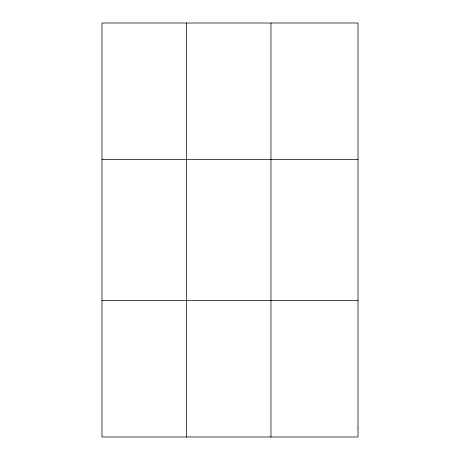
<?xml version="1.0" encoding="UTF-8"?>
<svg xmlns="http://www.w3.org/2000/svg" width="460" height="460" viewBox="0 0 460 460"><rect width="100%" height="100%" fill="white"/><g stroke="black" fill="none" stroke-linecap="round" stroke-linejoin="round"><path stroke-width="0.69" d="M186.472 23L186.472 437M270.963 23L270.963 437M101.982 159.62L358.018 159.62M101.982 300.38L358.018 300.38M358.018 427.242L358.018 437L101.982 437L101.982 23L358.018 23L358.018 427.242"/></g></svg>
